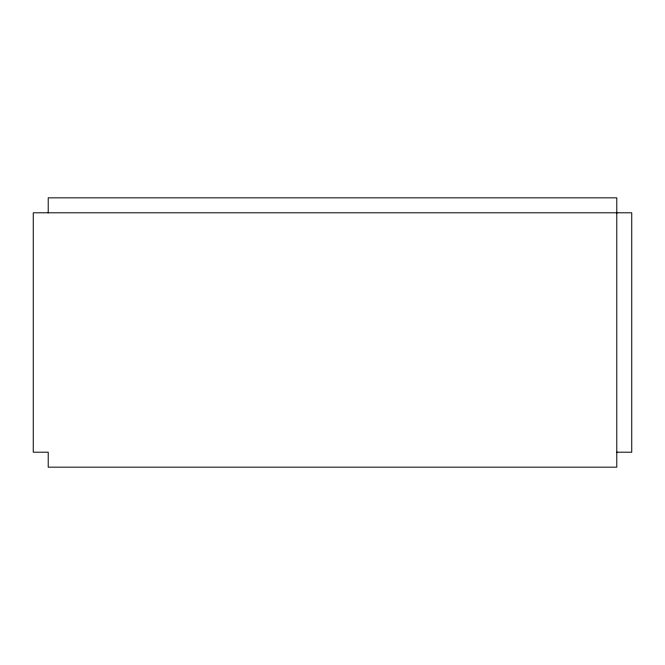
<?xml version="1.0" encoding="UTF-8"?>
<svg xmlns="http://www.w3.org/2000/svg" width="665" height="665" viewBox="0 0 665 665"><rect width="100%" height="100%" fill="white"/><g stroke="black" fill="none" stroke-linecap="round" stroke-linejoin="round"><path stroke-width="1" d="M616.788 452.2L631.75 452.2L631.75 212.8L33.25 212.8L33.25 452.2L48.213 452.2L48.213 467.163L616.788 467.163L616.788 197.838L48.213 197.838L48.213 212.8"/></g></svg>
